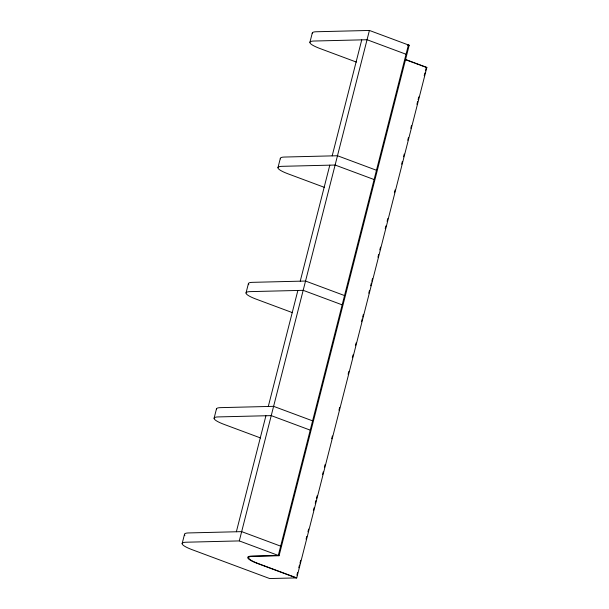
<?xml version="1.0" encoding="UTF-8"?>
<svg xmlns="http://www.w3.org/2000/svg" width="609" height="609" viewBox="0 0 609 609"><rect width="100%" height="100%" fill="white"/><g stroke="black" fill="none" stroke-linecap="round" stroke-linejoin="round"><path stroke-width="0.91" d="M182.144 543.578L184.512 534.299M214.086 418.284L216.446 409.004M246.021 292.982L248.388 283.703M277.963 167.688L280.323 158.409M309.897 42.394L312.265 33.114M236.361 531.764L265.927 415.749M268.295 406.469L297.87 290.455M300.237 281.175L329.804 165.161M332.171 155.874L361.746 39.859M296.735 577.888L269.673 578.55L192.459 549.805A24.314 4.225 14.3 0 1 186.232 542.216L239.299 540.914L369.419 30.45L409.195 45.256L279.074 555.728L252.537 556.375A23.34 4.05 14.3 0 0 258.521 563.66L296.735 577.888L426.856 67.416L405.358 59.416M408.411 44.967L278.298 555.438L251.761 556.086A24.314 4.225 14.3 0 0 257.988 563.668L296.21 577.903M296.91 575.132L297.618 572.369M298.791 567.763L299.491 565M299.963 563.158L300.686 560.333M306.068 539.201L306.784 536.392M307.948 531.832L308.656 529.061M313.361 510.608L314.061 507.845M315.234 503.262L315.942 500.484M316.406 498.657L317.114 495.878M322.511 474.7L323.219 471.937M324.391 467.339L325.092 464.568M331.669 438.762L332.385 435.953M338.954 410.2L339.662 407.413M348.112 374.269L348.82 371.505M352.337 357.689L353.045 354.918M355.39 345.722L356.098 342.936M361.502 321.742L362.203 318.979M362.682 317.106L363.383 314.343M368.78 293.18L369.488 290.402M370.66 285.811L371.368 283.04M371.833 281.206L372.541 278.435M377.938 257.257L378.646 254.478M379.818 249.888L380.526 247.109M385.223 228.679L385.923 225.916M387.088 221.349L387.804 218.547M394.381 192.748L395.089 189.97M401.658 164.186L402.366 161.415M403.539 156.817L404.247 154.047M407.764 140.245L408.464 137.482M410.816 128.278L411.524 125.484M416.914 104.337L417.622 101.574M418.101 99.686L418.809 96.915M424.207 75.729L424.915 72.958M425.463 70.811L426.323 67.432L426.856 67.416M369.419 30.45L316.345 31.752A24.314 4.225 14.3 0 0 312.341 33.579M407.535 45.302L409.195 45.256M406.043 54.247L367.052 39.73L313.978 41.031A24.314 4.225 14.3 0 0 320.212 48.613L356.402 62.095M405.624 59.728L414.379 62.986M415.178 63.283L419.159 64.767M419.951 65.064L423.933 66.541M424.732 66.838L426.323 67.432M376.476 170.269L337.477 155.744L284.411 157.046A24.314 4.225 14.3 0 0 280.406 158.873M374.109 179.548L335.11 165.031L282.043 166.326A24.314 4.225 14.3 0 0 288.27 173.915L324.468 187.389M344.534 295.563L305.543 281.046L252.469 282.34A24.314 4.225 14.3 0 0 248.799 284.7M342.174 304.843L303.175 290.326L250.101 291.627A24.314 4.225 14.3 0 0 256.336 299.209L292.526 312.683M312.6 420.857L273.601 406.34L220.534 407.642A24.314 4.225 14.3 0 0 216.53 409.469M310.232 430.137L271.241 415.62L218.167 416.921A24.314 4.225 14.3 0 0 224.394 424.503L260.591 437.978M280.665 546.151L241.666 531.634L188.592 532.936A24.314 4.225 14.3 0 0 184.923 535.296M239.299 540.914L279.074 555.728"/></g></svg>
